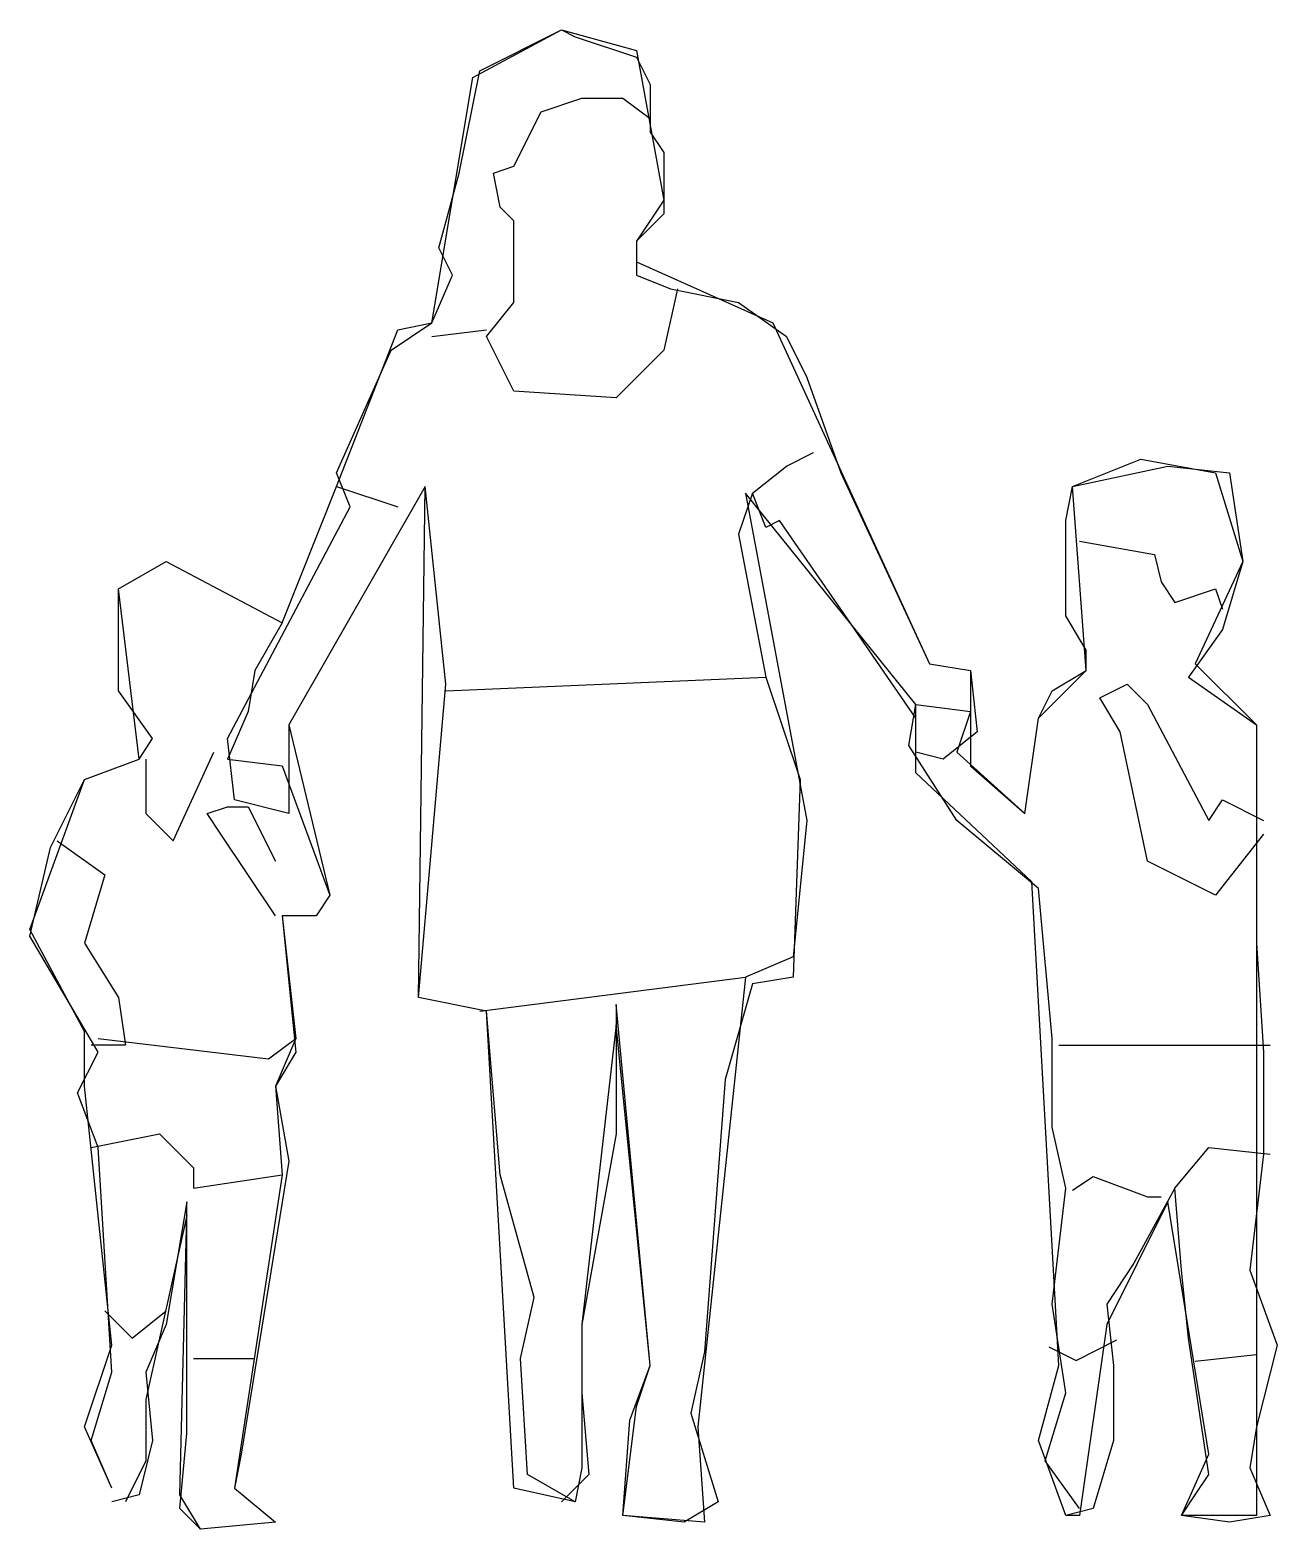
# Model space of a CAD drawing. Extents: x 57961 to 59234, y 15412 to 16944.
import ezdxf

# ---------------------------------------------------------------- set-up
doc = ezdxf.new("R2010")
doc.units = 0
doc.header["$LTSCALE"] = 1270
doc.header["$MEASUREMENT"] = 0
doc.layers.get('0').update_dxf_attribs({"linetype": 'CONTINUOUS'})

msp = doc.modelspace()

# ---------------------------------------------------------------- linework, layer by layer
at = {"linetype": 'CONTINUOUS'}
for p, q in [((58413.1, 16895), (58503.6, 16943.7)), ((58420.1, 16901.9), (58503.6, 16943.7)), ((58503.6, 16943.7), (58517.5, 16936.7)), ((58503.6, 16943.7), (58580.1, 16922.8)), ((58517.5, 16936.7), (58580.1, 16915.8)), ((58580.1, 16922.8), (58608, 16769.7)), ((58580.1, 16915.8), (58594.1, 16888)), ((58371.3, 16644.4), (58413.1, 16895)), ((58399.2, 16797.5), (58420.1, 16901.9)), ((58482.7, 16860.2), (58524.5, 16874.1)), ((58524.5, 16874.1), (58566.2, 16874.1)), ((58566.2, 16874.1), (58594.1, 16853.2)), ((58594.1, 16888), (58594.1, 16839.3)), ((58454.9, 16804.5), (58482.7, 16860.2)), ((58594.1, 16839.3), (58608, 16818.4)), ((58608, 16818.4), (58608, 16755.8)), ((58378.3, 16721), (58399.2, 16797.5)), ((58434, 16797.5), (58454.9, 16804.5)), ((58440.9, 16762.7), (58434, 16797.5)), ((58608, 16769.7), (58580.1, 16727.9)), ((58454.9, 16748.8), (58440.9, 16762.7)), ((58608, 16755.8), (58580.1, 16727.9)), ((58454.9, 16665.3), (58454.9, 16748.8)), ((58392.2, 16693.1), (58378.3, 16721)), ((58580.1, 16727.9), (58580.1, 16693.1)), ((58580.1, 16727.9), (58580.1, 16707)), ((58580.1, 16707), (58719.3, 16644.4)), ((58371.3, 16644.4), (58392.2, 16693.1)), ((58580.1, 16693.1), (58614.9, 16679.2)), ((58621.9, 16679.2), (58608, 16616.6)), ((58614.9, 16679.2), (58684.5, 16665.3)), ((58427, 16630.5), (58454.9, 16665.3)), ((58684.5, 16665.3), (58733.3, 16630.5)), ((58329.6, 16616.6), (58371.3, 16644.4)), ((58336.5, 16637.4), (58371.3, 16644.4)), ((58719.3, 16644.4), (58879.4, 16296.4)), ((58273.9, 16477.4), (58336.5, 16637.4)), ((58371.3, 16630.5), (58427, 16637.4)), ((58454.9, 16574.8), (58427, 16630.5)), ((58733.3, 16630.5), (58754.1, 16588.7)), ((58273.9, 16491.3), (58329.6, 16616.6)), ((58608, 16616.6), (58559.3, 16567.8)), ((58754.1, 16588.7), (58788.9, 16491.3)), ((58559.3, 16567.8), (58454.9, 16574.8)), ((58733.3, 16498.2), (58761.1, 16512.2)), ((58287.8, 16456.5), (58273.9, 16491.3)), ((58698.5, 16470.4), (58733.3, 16498.2)), ((58788.9, 16491.3), (58879.4, 16296.4)), ((59025.6, 16477.4), (59095.2, 16505.2)), ((59025.6, 16477.4), (59123, 16498.2)), ((59095.2, 16505.2), (59171.7, 16491.3)), ((59123, 16498.2), (59185.7, 16491.3)), ((59171.7, 16491.3), (59199.6, 16400.8)), ((59185.7, 16491.3), (59199.6, 16400.8)), ((58218.2, 16338.2), (58273.9, 16477.4)), ((58364.4, 16477.4), (58225.2, 16233.8)), ((58364.4, 16477.4), (58225.2, 16233.8)), ((58273.9, 16477.4), (58336.5, 16456.5)), ((58357.4, 15955.4), (58364.4, 16477.4)), ((58385.3, 16275.5), (58364.4, 16477.4)), ((59018.6, 16442.6), (59025.6, 16477.4)), ((59039.5, 16289.4), (59025.6, 16477.4)), ((58698.5, 16470.4), (58684.5, 16428.6)), ((58691.5, 16470.4), (58754.1, 16136.3)), ((58865.5, 16254.6), (58691.5, 16470.4)), ((58712.4, 16435.6), (58698.5, 16470.4)), ((58162.5, 16219.8), (58287.8, 16456.5)), ((58726.3, 16442.6), (58712.4, 16435.6)), ((58788.9, 16352.1), (58726.3, 16442.6)), ((59018.6, 16345.1), (59018.6, 16442.6)), ((58684.5, 16428.6), (58712.4, 16282.5)), ((59032.5, 16421.7), (59109.1, 16407.8)), ((58051.2, 16373), (58099.9, 16400.8)), ((58051.2, 16373), (58099.9, 16400.8)), ((58099.9, 16400.8), (58218.2, 16338.2)), ((58099.9, 16400.8), (58218.2, 16338.2)), ((59109.1, 16407.8), (59116.1, 16379.9)), ((59199.6, 16400.8), (59150.9, 16296.4)), ((59199.6, 16400.8), (59178.7, 16331.2)), ((58051.2, 16296.4), (58051.2, 16373)), ((58072.1, 16199), (58051.2, 16373)), ((59116.1, 16379.9), (59130, 16359)), ((59130, 16359), (59171.7, 16373)), ((59171.7, 16373), (59178.7, 16352.1)), ((58218.2, 16338.2), (58190.4, 16289.4)), ((58865.5, 16240.7), (58788.9, 16352.1)), ((59039.5, 16310.3), (59018.6, 16345.1)), ((59178.7, 16331.2), (59143.9, 16282.5)), ((59039.5, 16289.4), (59039.5, 16310.3)), ((58051.2, 16268.6), (58051.2, 16296.4)), ((58879.4, 16296.4), (58921.2, 16289.4)), ((58879.4, 16296.4), (58921.2, 16289.4)), ((59150.9, 16296.4), (59213.5, 16233.8)), ((58190.4, 16289.4), (58183.4, 16247.7)), ((58385.3, 16268.6), (58712.4, 16282.5)), ((58712.4, 16282.5), (58747.2, 16178.1)), ((58921.2, 16289.4), (58928.1, 16226.8)), ((58921.2, 16289.4), (58921.2, 16192)), ((58990.8, 16240.7), (59039.5, 16289.4)), ((59004.7, 16268.6), (59039.5, 16289.4)), ((59143.9, 16282.5), (59213.5, 16233.8)), ((58086, 16219.8), (58051.2, 16268.6)), ((58357.4, 15955.4), (58385.3, 16275.5)), ((58990.8, 16240.7), (59004.7, 16268.6)), ((59053.4, 16261.6), (59081.3, 16275.5)), ((59074.3, 16226.8), (59053.4, 16261.6)), ((59081.3, 16275.5), (59102.1, 16254.6)), ((58183.4, 16247.7), (58162.5, 16199)), ((58858.5, 16212.9), (58865.5, 16254.6)), ((58865.5, 16254.6), (58921.2, 16247.7)), ((58865.5, 16185), (58865.5, 16254.6)), ((58921.2, 16247.7), (58907.3, 16205.9)), ((59102.1, 16254.6), (59164.8, 16136.3)), ((58225.2, 16233.8), (58225.2, 16143.3)), ((58225.2, 16233.8), (58266.9, 16059.8)), ((58865.5, 16205.9), (58865.5, 16240.7)), ((58976.9, 16143.3), (58990.8, 16240.7)), ((58976.9, 16143.3), (58990.8, 16240.7)), ((59213.5, 16233.8), (59213.5, 15426.4)), ((59213.5, 16233.8), (59213.5, 16011)), ((58072.1, 16199), (58086, 16219.8)), ((58169.5, 16157.2), (58162.5, 16219.8)), ((58928.1, 16226.8), (58893.3, 16199)), ((59102.1, 16094.6), (59074.3, 16226.8)), ((58106.9, 16115.4), (58148.6, 16205.9)), ((58907.3, 16136.3), (58858.5, 16212.9)), ((58893.3, 16199), (58865.5, 16205.9)), ((58907.3, 16205.9), (58976.9, 16143.3)), ((58016.4, 16178.1), (58072.1, 16199)), ((58016.4, 16178.1), (58072.1, 16199)), ((58079, 16199), (58079, 16143.3)), ((58162.5, 16199), (58218.2, 16192)), ((58218.2, 16192), (58266.9, 16059.8)), ((58983.8, 16073.7), (58865.5, 16185)), ((58921.2, 16192), (58976.9, 16143.3)), ((57960.7, 16025), (58016.4, 16178.1)), ((57981.6, 16108.5), (58016.4, 16178.1)), ((58747.2, 16178.1), (58740.2, 15976.2)), ((58225.2, 16143.3), (58169.5, 16157.2)), ((59164.8, 16136.3), (59178.7, 16157.2)), ((59178.7, 16157.2), (59220.5, 16136.3)), ((58079, 16143.3), (58106.9, 16115.4)), ((58141.7, 16143.3), (58162.5, 16150.2)), ((58155.6, 16122.4), (58141.7, 16143.3)), ((58162.5, 16150.2), (58183.4, 16150.2)), ((58183.4, 16150.2), (58211.3, 16094.6)), ((58754.1, 16136.3), (58740.2, 15997.1)), ((58990.8, 16066.7), (58907.3, 16136.3)), ((57960.7, 16018), (57981.6, 16108.5)), ((57988.5, 16115.4), (58037.3, 16080.6)), ((58211.3, 16038.9), (58155.6, 16122.4)), ((59220.5, 16122.4), (59171.7, 16059.8)), ((59171.7, 16059.8), (59102.1, 16094.6)), ((58037.3, 16080.6), (58016.4, 16011)), ((59011.7, 15579.5), (58983.8, 16073.7)), ((59004.7, 15913.6), (58990.8, 16066.7)), ((58266.9, 16059.8), (58253, 16038.9)), ((58266.9, 16059.8), (58253, 16038.9)), ((58218.2, 16038.9), (58232.1, 15899.7)), ((58218.2, 16038.9), (58232.1, 15913.6)), ((58253, 16038.9), (58218.2, 16038.9)), ((58253, 16038.9), (58218.2, 16038.9)), ((58016.4, 15920.6), (57960.7, 16025)), ((58030.3, 15899.7), (57960.7, 16018)), ((58016.4, 16011), (58051.2, 15955.4)), ((59213.5, 16011), (59220.5, 15899.7)), ((58740.2, 15997.1), (58691.5, 15976.2)), ((58420.1, 15941.4), (58691.5, 15976.2)), ((58691.5, 15976.2), (58642.8, 15516.9)), ((58740.2, 15976.2), (58698.5, 15969.3)), ((58051.2, 15955.4), (58058.1, 15906.6)), ((58427, 15941.4), (58357.4, 15955.4)), ((58427, 15941.4), (58357.4, 15955.4)), ((58698.5, 15969.3), (58670.6, 15871.8)), ((58440.9, 15774.4), (58427, 15941.4)), ((58454.9, 15454.2), (58427, 15941.4)), ((58559.3, 15948.4), (58559.3, 15816.2)), ((58594.1, 15579.5), (58559.3, 15948.4)), ((58559.3, 15927.5), (58524.5, 15621.3)), ((58594.1, 15579.5), (58559.3, 15927.5)), ((58016.4, 15864.9), (58016.4, 15920.6)), ((58030.3, 15913.6), (58204.3, 15892.7)), ((58204.3, 15892.7), (58232.1, 15913.6)), ((58232.1, 15913.6), (58211.3, 15864.9)), ((59004.7, 15837), (59004.7, 15913.6)), ((58009.4, 15857.9), (58030.3, 15899.7)), ((58058.1, 15906.6), (58023.3, 15906.6)), ((58232.1, 15899.7), (58211.3, 15864.9)), ((59011.7, 15906.6), (59067.3, 15906.6)), ((59067.3, 15906.6), (59171.7, 15906.6)), ((59171.7, 15906.6), (59227.4, 15906.6)), ((59220.5, 15899.7), (59220.5, 15795.3)), ((58044.2, 15600.4), (58016.4, 15864.9)), ((58211.3, 15864.9), (58225.2, 15788.3)), ((58211.3, 15864.9), (58218.2, 15774.4)), ((58670.6, 15871.8), (58649.7, 15593.4)), ((58030.3, 15802.2), (58009.4, 15857.9)), ((59004.7, 15823.1), (59004.7, 15837)), ((59018.6, 15760.5), (59004.7, 15823.1)), ((58023.3, 15802.2), (58092.9, 15816.2)), ((58044.2, 15572.6), (58030.3, 15802.2)), ((58092.9, 15816.2), (58127.7, 15781.4)), ((58559.3, 15816.2), (58524.5, 15621.3)), ((59130, 15760.5), (59164.8, 15802.2)), ((59164.8, 15802.2), (59227.4, 15795.3)), ((58225.2, 15788.3), (58176.5, 15489)), ((59220.5, 15795.3), (59206.5, 15677)), ((58127.7, 15781.4), (58127.7, 15760.5)), ((58127.7, 15760.5), (58218.2, 15774.4)), ((58218.2, 15774.4), (58169.5, 15454.2)), ((58475.7, 15649.1), (58440.9, 15774.4)), ((59025.6, 15758.7), (59046.5, 15772.7)), ((59046.5, 15772.7), (59102.1, 15751.8)), ((59004.7, 15642.2), (59018.6, 15760.5)), ((59130, 15760.5), (59088.2, 15683.9)), ((59136.9, 15677), (59130, 15760.5)), ((58120.8, 15746.6), (58099.9, 15621.3)), ((58120.8, 15509.9), (58120.8, 15746.6)), ((59123, 15746.6), (59060.4, 15621.3)), ((59102.1, 15751.8), (59116.1, 15751.8)), ((59164.8, 15489), (59123, 15746.6)), ((58120.8, 15732.6), (58079, 15544.7)), ((58113.8, 15447.3), (58120.8, 15732.6)), ((59088.2, 15683.9), (59060.4, 15642.2)), ((59143.9, 15607.4), (59136.9, 15677)), ((59206.5, 15677), (59234.4, 15600.4)), ((58461.8, 15586.5), (58475.7, 15649.1)), ((58037.3, 15635.2), (58065.1, 15607.4)), ((58065.1, 15607.4), (58099.9, 15635.2)), ((59018.6, 15551.7), (59004.7, 15642.2)), ((59060.4, 15642.2), (59067.3, 15579.5)), ((58099.9, 15621.3), (58079, 15572.6)), ((58524.5, 15621.3), (58524.5, 15551.7)), ((58524.5, 15621.3), (58524.5, 15475.1)), ((59060.4, 15621.3), (59032.5, 15426.4)), ((59029.1, 15584.7), (59070.8, 15605.6)), ((59164.8, 15468.2), (59143.9, 15607.4)), ((58016.4, 15516.9), (58044.2, 15600.4)), ((58649.7, 15593.4), (58635.8, 15530.8)), ((59001.2, 15598.7), (59029.1, 15584.7)), ((59150.9, 15583.9), (59213.5, 15590.8)), ((59234.4, 15600.4), (59213.5, 15516.9)), ((58023.3, 15503), (58044.2, 15572.6)), ((58079, 15572.6), (58086, 15503)), ((58127.7, 15586.5), (58190.4, 15586.5)), ((58468.8, 15468.2), (58461.8, 15586.5)), ((58573.2, 15523.8), (58594.1, 15579.5)), ((58580.1, 15537.8), (58594.1, 15579.5)), ((58990.8, 15503), (59011.7, 15579.5)), ((59067.3, 15579.5), (59067.3, 15503)), ((58079, 15544.7), (58079, 15482.1)), ((58524.5, 15551.7), (58531.4, 15468.2)), ((58997.7, 15482.1), (59018.6, 15551.7)), ((58566.2, 15426.4), (58580.1, 15537.8)), ((58635.8, 15530.8), (58663.7, 15440.3)), ((58044.2, 15454.2), (58016.4, 15516.9)), ((58566.2, 15426.4), (58573.2, 15523.8)), ((58642.8, 15516.9), (58649.7, 15419.4)), ((59213.5, 15516.9), (59206.5, 15475.1)), ((58044.2, 15454.2), (58023.3, 15503)), ((58086, 15503), (58072.1, 15447.3)), ((58113.8, 15433.4), (58120.8, 15509.9)), ((59018.6, 15426.4), (58990.8, 15503)), ((59067.3, 15503), (59046.5, 15433.4)), ((58079, 15482.1), (58058.1, 15440.3)), ((58176.5, 15489), (58169.5, 15454.2)), ((59032.5, 15433.4), (58997.7, 15482.1)), ((59136.9, 15426.4), (59164.8, 15489)), ((58517.5, 15440.3), (58468.8, 15468.2)), ((58531.4, 15468.2), (58503.6, 15440.3)), ((58524.5, 15475.1), (58517.5, 15440.3)), ((59150.9, 15447.3), (59164.8, 15468.2)), ((59206.5, 15475.1), (59227.4, 15426.4)), ((58169.5, 15454.2), (58211.3, 15419.4)), ((58169.5, 15454.2), (58211.3, 15419.4)), ((58517.5, 15440.3), (58454.9, 15454.2)), ((58072.1, 15447.3), (58044.2, 15440.3)), ((58134.7, 15412.5), (58113.8, 15447.3)), ((58663.7, 15440.3), (58628.9, 15419.4)), ((59136.9, 15426.4), (59150.9, 15447.3)), ((58134.7, 15412.5), (58113.8, 15433.4)), ((58211.3, 15419.4), (58134.7, 15412.5)), ((58211.3, 15419.4), (58134.7, 15412.5)), ((58628.9, 15419.4), (58566.2, 15426.4)), ((58649.7, 15419.4), (58566.2, 15426.4)), ((59046.5, 15433.4), (59018.6, 15426.4)), ((59032.5, 15426.4), (59018.6, 15426.4)), ((59185.7, 15419.4), (59136.9, 15426.4)), ((59213.5, 15426.4), (59136.9, 15426.4)), ((59227.4, 15426.4), (59185.7, 15419.4))]:
    msp.add_line(p, q, dxfattribs=at)

doc.saveas('drawing.dxf')
